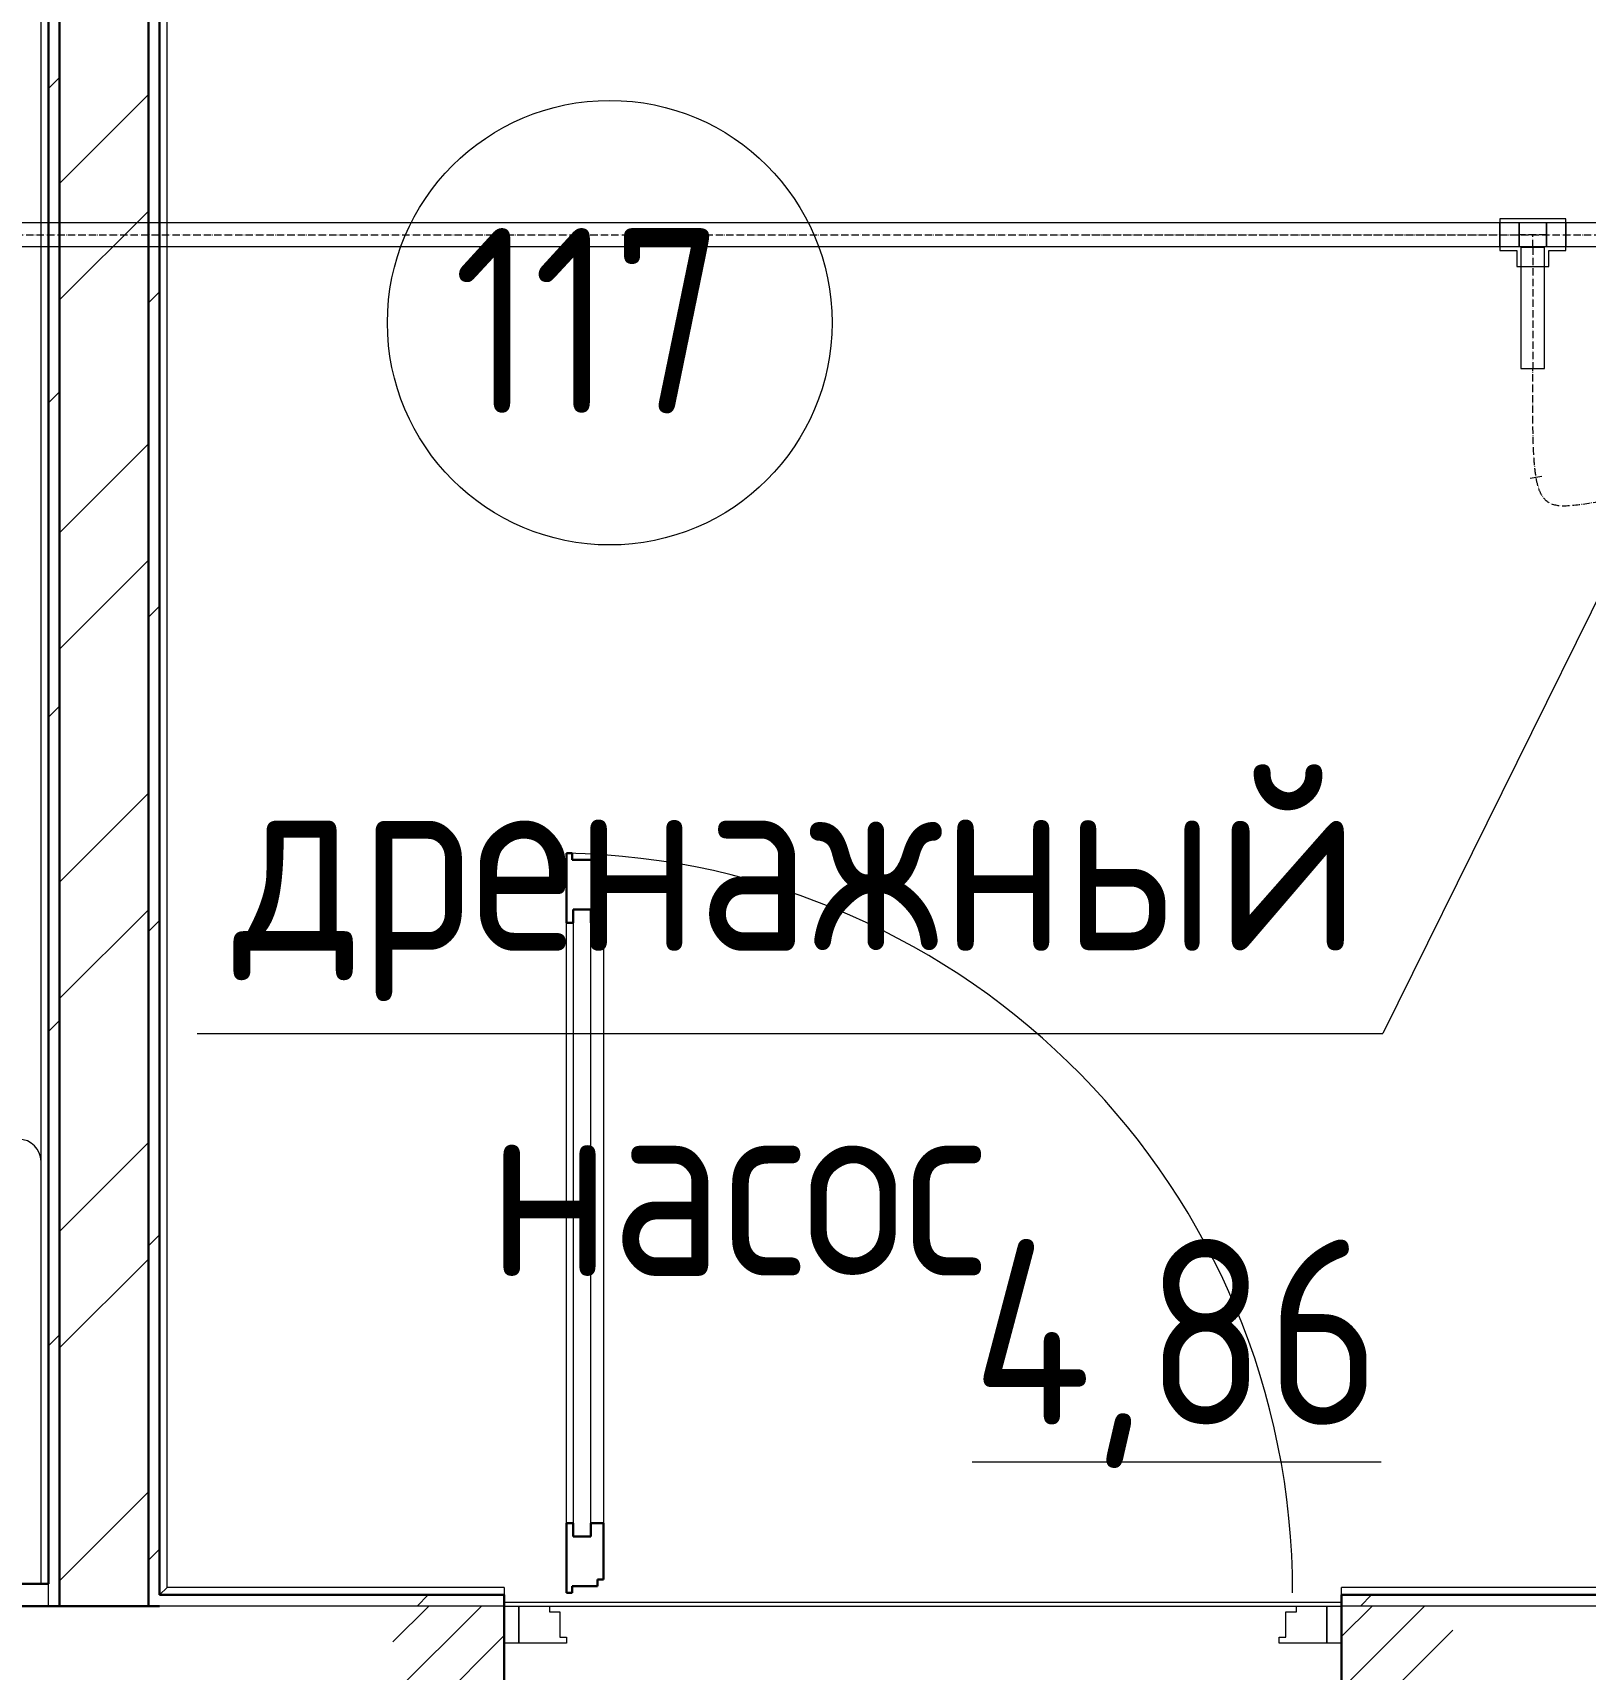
# Model space of a CAD drawing. Header units: millimetres. Extents: x -88595 to 880822, y -1054509 to -148035.
# Drawn here: x 184382 to 186477, y -274142 to -271934 of the extents above; entities that cross this region are included whole.
import ezdxf

# ---------------------------------------------------------------- set-up
doc = ezdxf.new("R2010")
doc.units = ezdxf.units.MM
for name, pattern in [('$0$ADSK_Осевая', [14, 10, -2, 0, -2]), ('$3$ADSK_Осевая', [14, 10, -2, 0, -2]), ('ADSK_Штриховая_ш2 п1_5', [4.5, 3, -1.5])]:
    doc.linetypes.add(name, pattern=pattern)
for name, color, linetype, lineweight in [('Аннотация', 7, 'Continuous', 20), ('Двери', 7, 'Continuous', 9), ('Марки помещений', 7, 'Continuous', 20), ('Оборудование', 7, 'Continuous', 18), ('Ограждение', 7, 'Continuous', 9), ('Перекрытие', 7, 'Continuous', 18), ('Стены внутренние', 7, 'Continuous', 18), ('Стены наружные', 7, 'Continuous', 18), ('Стены штриховка', 7, 'Continuous', 9), ('Трубопровод', 7, 'Continuous', 18), ('Трубопроводы', 7, 'Continuous', 18), ('Узлы', 7, 'Continuous', 18)]:
    doc.layers.add(name, color=color, linetype=linetype, lineweight=lineweight)
doc.layers.add('Двери открывание', color=7, linetype='Continuous', lineweight=9, true_color=0xc0c0c0)
doc.styles.add('$1$GOST Common', font='GOST_Common.ttf', dxfattribs={"width": 0.9, "height": 250})
doc.styles.add('GOST Common_3', font='GOST_Common.ttf', dxfattribs={"width": 0.9, "height": 2.5})

# ---------------------------------------------------------------- blocks, each defined once
blk = doc.blocks.new('$0$ADSK_Аннотация_Текст_сВыноской - Текст с выноской-3264166-В_Координация_1 этаж ОВ3')
at = {"layer": 'Аннотация'}
blk.add_line((-8, 0), (8, 0), dxfattribs=at)
blk = doc.blocks.new('1 этаж')
at = {"layer": 'Двери', "lineweight": 18, "true_color": 0xff0000}
h = blk.add_hatch(dxfattribs=at)
h.set_pattern_fill('FP_2', color=1, style=0, pattern_type=2)
h.set_pattern_definition([(45, (221587.584, 654062.605), (-35.3553, 35.3553), [])])
h.paths.add_polyline_path([(222427.6, 653867.6), (222427.6, 654257.6), (222277.6, 654257.6), (222277.6, 653867.6)])
h.paths.add_polyline_path([(221147.6, 653867.6), (221147.6, 654257.6), (220997.6, 654257.6), (220997.6, 653867.6)])
at = {"layer": 'Двери', "lineweight": 30}
for p, q in [((221231.6, 655273.6), (221239.6, 655273.6)), ((221231.6, 655179.6), (221231.6, 655273.6)), ((221239.6, 655273.6), (221239.6, 655264.6)), ((221239.6, 655264.6), (221273.6, 655264.6)), ((221273.6, 655264.6), (221273.6, 655255.6)), ((221273.6, 655255.6), (221281.6, 655255.6)), ((221281.6, 655255.6), (221281.6, 655179.6)), ((221240.6, 655197.6), (221240.6, 655179.6)), ((221264.6, 655197.6), (221240.6, 655197.6)), ((221264.6, 655179.6), (221264.6, 655197.6)), ((221240.6, 655179.6), (221231.6, 655179.6)), ((221281.6, 655179.6), (221264.6, 655179.6)), ((221231.6, 654275.6), (221231.6, 654369.6)), ((221240.6, 654369.6), (221231.6, 654369.6)), ((221240.6, 654351.6), (221240.6, 654369.6)), ((221264.6, 654369.6), (221264.6, 654351.6)), ((221281.6, 654369.6), (221264.6, 654369.6)), ((221281.6, 654369.6), (221281.6, 654293.6)), ((221264.6, 654351.6), (221240.6, 654351.6)), ((221239.6, 654284.6), (221239.6, 654275.6)), ((221273.6, 654284.6), (221239.6, 654284.6)), ((221273.6, 654293.6), (221273.6, 654284.6)), ((221281.6, 654293.6), (221273.6, 654293.6)), ((221239.6, 654275.6), (221231.6, 654275.6))]:
    blk.add_line(p, q, dxfattribs=at)
at = {"layer": 'Двери'}
for p, q in [((221240.6, 655197.6), (221240.6, 654351.6)), ((221264.6, 655197.6), (221240.6, 655197.6)), ((221264.6, 654351.6), (221264.6, 655197.6)), ((221231.6, 654369.6), (221231.6, 655179.6)), ((221281.6, 655179.6), (221281.6, 654369.6)), ((221240.6, 654351.6), (221264.6, 654351.6)), ((221147.6, 654257.6), (221167.6, 654257.6)), ((221147.6, 654207.6), (221147.6, 654257.6)), ((221167.6, 654257.6), (221167.6, 654207.6)), ((221167.6, 654257.6), (221208.6, 654257.6)), ((221167.6, 654207.6), (221167.6, 654257.6)), ((221208.6, 654257.6), (221208.6, 654249.6)), ((222216.6, 654249.6), (222216.6, 654257.6)), ((222216.6, 654257.6), (222257.6, 654257.6)), ((222257.6, 654257.6), (222277.6, 654257.6)), ((222257.6, 654207.6), (222257.6, 654257.6)), ((222257.6, 654257.6), (222257.6, 654207.6)), ((222277.6, 654257.6), (222277.6, 654207.6)), ((221208.6, 654249.6), (221222.6, 654249.6)), ((221222.6, 654249.6), (221222.6, 654215.6)), ((222202.6, 654249.6), (222216.6, 654249.6)), ((222202.6, 654215.6), (222202.6, 654249.6)), ((221222.6, 654215.6), (221231.6, 654215.6)), ((221231.6, 654215.6), (221231.6, 654207.6)), ((222193.6, 654215.6), (222202.6, 654215.6)), ((222193.6, 654207.6), (222193.6, 654215.6)), ((221167.6, 654207.6), (221147.6, 654207.6)), ((221231.6, 654207.6), (221167.6, 654207.6)), ((222257.6, 654207.6), (222193.6, 654207.6)), ((222277.6, 654207.6), (222257.6, 654207.6))]:
    blk.add_line(p, q, dxfattribs=at)
at = {"layer": 'Двери', "linetype": 'ADSK_Штриховая_ш2 п1_5'}
for p, q in [((221147.6, 654257.6), (220997.6, 654257.6)), ((221147.6, 653867.6), (221147.6, 654257.6)), ((222427.6, 654257.6), (222277.6, 654257.6)), ((222277.6, 654257.6), (222277.6, 653867.6))]:
    blk.add_line(p, q, dxfattribs=at)
at = {"layer": 'Двери открывание'}
blk.add_arc((221213.6, 654275.6), 998, 0, 88.9666, dxfattribs=at)
at = {"layer": 'Марки помещений'}
blk.add_circle((221290.1, 655989.6), 300, dxfattribs=at)
at = {"layer": 'Ограждение'}
for p, q in [((220522.7, 654857.6), (220522.7, 656912.6)), ((220692.7, 654282.6), (220692.7, 656742.6)), ((220682.7, 654272.6), (220692.7, 654282.6)), ((221147.6, 654282.6), (220692.7, 654282.6)), ((221147.6, 654282.6), (221147.6, 654272.6)), ((222277.6, 654272.6), (222277.6, 654282.6)), ((222632.7, 654282.6), (222277.6, 654282.6))]:
    blk.add_line(p, q, dxfattribs=at)
at = {"layer": 'Перекрытие', "color": 49, "ltscale": 100, "true_color": 0x464646}
blk.add_line((221147.6, 654262.6), (222277.6, 654262.6), dxfattribs=at)
at = {"layer": 'Стены внутренние'}
for p, q in [((221147.6, 654257.6), (220682.7, 654257.6)), ((221208.6, 654257.6), (222216.6, 654257.6)), ((222657.7, 654257.6), (222277.6, 654257.6))]:
    blk.add_line(p, q, dxfattribs=at)
at = {"layer": 'Стены внутренние', "lineweight": 30}
for p, q in [((221147.6, 653867.6), (221147.6, 654257.6)), ((222277.6, 654257.6), (222277.6, 653867.6))]:
    blk.add_line(p, q, dxfattribs=at)
at = {"layer": 'Стены наружные', "lineweight": 30}
for p, q in [((220532.7, 656902.6), (220532.7, 654287.6)), ((220547.7, 656887.6), (220547.7, 654257.6)), ((220667.7, 654257.6), (220667.7, 656767.6)), ((220682.7, 654272.6), (220682.7, 656752.6)), ((220532.7, 654287.6), (218037.7, 654287.6)), ((217902.7, 654257.6), (220682.7, 654257.6)), ((221147.6, 654272.6), (220682.7, 654272.6)), ((221147.6, 654257.6), (221147.6, 654272.6)), ((222642.7, 654272.6), (222277.6, 654272.6)), ((222277.6, 654272.6), (222277.6, 654257.6))]:
    blk.add_line(p, q, dxfattribs=at)
at = {"layer": 'Стены наружные', "linetype": 'Continuous', "lineweight": 9}
for p, q in [((220532.7, 656305.7), (220547.7, 656320.7)), ((220547.7, 656177.5), (220667.7, 656297.5)), ((220547.7, 656020.3), (220667.7, 656140.3)), ((220667.7, 656016.4), (220682.7, 656031.4)), ((220532.7, 655881.4), (220547.7, 655896.4)), ((220547.7, 655706), (220667.7, 655826)), ((220547.7, 655548.9), (220667.7, 655668.9)), ((220667.7, 655592.1), (220682.7, 655607.1)), ((220532.7, 655457.1), (220547.7, 655472.1)), ((220547.7, 655234.5), (220667.7, 655354.5)), ((220547.7, 655077.4), (220667.7, 655197.4)), ((220667.7, 655167.9), (220682.7, 655182.9)), ((220532.7, 655032.9), (220547.7, 655047.9)), ((220547.7, 654763.1), (220667.7, 654883.1)), ((220667.7, 654743.6), (220682.7, 654758.6)), ((220547.7, 654605.9), (220667.7, 654725.9)), ((220532.7, 654608.6), (220547.7, 654623.6)), ((220547.7, 654291.6), (220667.7, 654411.6)), ((220667.7, 654319.3), (220682.7, 654334.3)), ((221030.3, 654257.6), (221045.3, 654272.6)), ((222303, 654257.6), (222318, 654272.6))]:
    blk.add_line(p, q, dxfattribs=at)
at = {"layer": 'Стены штриховка'}
blk.add_line((220532.7, 654257.6), (220532.7, 654287.6), dxfattribs=at)
at = {"layer": 'Узлы', "lineweight": 9}
blk.add_line((220522.7, 654287.6), (220522.7, 654857.6), dxfattribs=at)
at = {"layer": 'Узлы'}
blk.add_arc((220492.7, 654857.6), 30, 0, 90, dxfattribs=at)
at = {"layer": 'Марки помещений', "style": 'GOST Common_3', "width": 0.9}
for s, p in [('117', (221079.1, 655867.3)), ('%%U4,86', (221779, 654502.2))]:
    blk.add_text(s, height=250, dxfattribs=at).set_placement(p)

msp = doc.modelspace()

# ---------------------------------------------------------------- linework, layer by layer
at = {"layer": 'Аннотация'}
msp.add_line((186590, -272502.3), (186203.9, -273284.3), dxfattribs=at)
at = {"layer": 'Трубопровод', "color": 24, "true_color": 0xa52900}
for p, q in [((186387.6, -272190.2), (183752.6, -272190.2)), ((189098.2, -272190.2), (185798.2, -272190.2)), ((186387.6, -272222.2), (186387.6, -272190.2)), ((186424.6, -272190.2), (186424.6, -272222.2)), ((183752.6, -272222.2), (186387.6, -272222.2)), ((185798.2, -272222.2), (189098.2, -272222.2)), ((186390.1, -272223.2), (186390.1, -272386.7)), ((186422.1, -272223.2), (186390.1, -272223.2)), ((186422.1, -272386.7), (186422.1, -272223.2)), ((186390.1, -272386.7), (186422.1, -272386.7))]:
    msp.add_line(p, q, dxfattribs=at)
at = {"layer": 'Трубопровод', "color": 24, "linetype": '$0$ADSK_Осевая', "true_color": 0xa52900}
for p, q in [((183752.6, -272206.2), (186387.6, -272206.2)), ((183752.6, -272206.2), (186387.6, -272206.2)), ((185798.2, -272206.2), (189098.2, -272206.2)), ((185798.2, -272206.2), (189098.2, -272206.2)), ((186406.1, -272223.2), (186406.1, -272386.7)), ((186406.1, -272223.2), (186406.1, -272386.7))]:
    msp.add_line(p, q, dxfattribs=at)
at = {"layer": 'Трубопроводы', "color": 24, "true_color": 0xa52900}
for p, q in [((186387.6, -272184.7), (186361.6, -272184.7)), ((186361.6, -272184.7), (186361.6, -272227.7)), ((186361.6, -272184.7), (186361.6, -272227.7)), ((186387.6, -272190.2), (186361.6, -272190.2)), ((186361.6, -272222.2), (186361.6, -272190.2)), ((186361.6, -272222.2), (186361.6, -272190.2)), ((186424.6, -272184.7), (186387.6, -272184.7)), ((186387.6, -272190.2), (186387.6, -272217.9)), ((186387.6, -272190.2), (186387.6, -272217.9)), ((186450.6, -272184.7), (186424.6, -272184.7)), ((186450.6, -272190.2), (186424.6, -272190.2)), ((186424.6, -272222.2), (186424.6, -272190.2)), ((186424.6, -272222.2), (186424.6, -272190.2)), ((186450.6, -272227.7), (186450.6, -272184.7)), ((186450.6, -272227.7), (186450.6, -272184.7)), ((186450.6, -272190.2), (186450.6, -272222.2)), ((186450.6, -272190.2), (186450.6, -272222.2)), ((186387.6, -272217.9), (186387.6, -272222.2)), ((186387.6, -272217.9), (186387.6, -272222.2)), ((186361.6, -272222.2), (186384.6, -272222.2)), ((186361.6, -272227.7), (186384.6, -272227.7)), ((186384.6, -272222.2), (186387.6, -272222.2)), ((186384.6, -272227.7), (186384.6, -272249.2)), ((186390.1, -272223.2), (186390.1, -272249.2)), ((186390.1, -272223.2), (186406.1, -272223.2)), ((186406.1, -272223.2), (186422.1, -272223.2)), ((186422.1, -272249.2), (186422.1, -272223.2)), ((186424.6, -272222.2), (186450.6, -272222.2)), ((186427.6, -272227.7), (186450.6, -272227.7)), ((186427.6, -272249.2), (186427.6, -272227.7)), ((186384.6, -272249.2), (186427.6, -272249.2)), ((186384.6, -272249.2), (186427.6, -272249.2)), ((186390.1, -272249.2), (186406.1, -272249.2)), ((186390.1, -272249.2), (186406.1, -272249.2)), ((186406.1, -272249.2), (186422.1, -272249.2)), ((186406.1, -272249.2), (186422.1, -272249.2)), ((186402.6, -272534.7), (186418.4, -272532.1))]:
    msp.add_line(p, q, dxfattribs=at)
at = {"layer": 'Трубопроводы', "color": 24, "linetype": '$0$ADSK_Осевая', "true_color": 0xa52900}
for p, q in [((186424.6, -272206.2), (186387.6, -272206.2)), ((186406.1, -272223.2), (186406.1, -272206.2))]:
    msp.add_line(p, q, dxfattribs=at)
at = {"layer": 'Трубопроводы', "color": 24, "linetype": '$3$ADSK_Осевая', "true_color": 0xa52900}
msp.add_open_spline([(186679.6, -272548.5), (186402.3, -272548.5), (186406.1, -272664.1), (186406.1, -272386.7)], degree=3, dxfattribs=at)

# ---------------------------------------------------------------- block references
at = {"layer": 'Аннотация', "xscale": 100, "yscale": 100, "zscale": 100}
msp.add_blockref('$0$ADSK_Аннотация_Текст_сВыноской - Текст с выноской-3264166-В_Координация_1 этаж ОВ3', (185403.9, -273284.3), dxfattribs=at)
at = {"layer": 'Оборудование', "color": 5, "true_color": 0x0000ff}
msp.add_blockref('1 этаж', (-36129.5, -928314.5), dxfattribs=at)

# ---------------------------------------------------------------- texts
at = {"layer": 'Аннотация', "lineweight": 9, "char_height": 250, "attachment_point": 1, "style": '$1$GOST Common'}
for s, insert, width in [('дренажный', (184652.8, -272922.6), 1847.088), ('насос', (184996.4, -273361.4), 937.974)]:
    msp.add_mtext(s, dxfattribs=dict(at, insert=insert, width=width))

doc.saveas('drawing.dxf')
